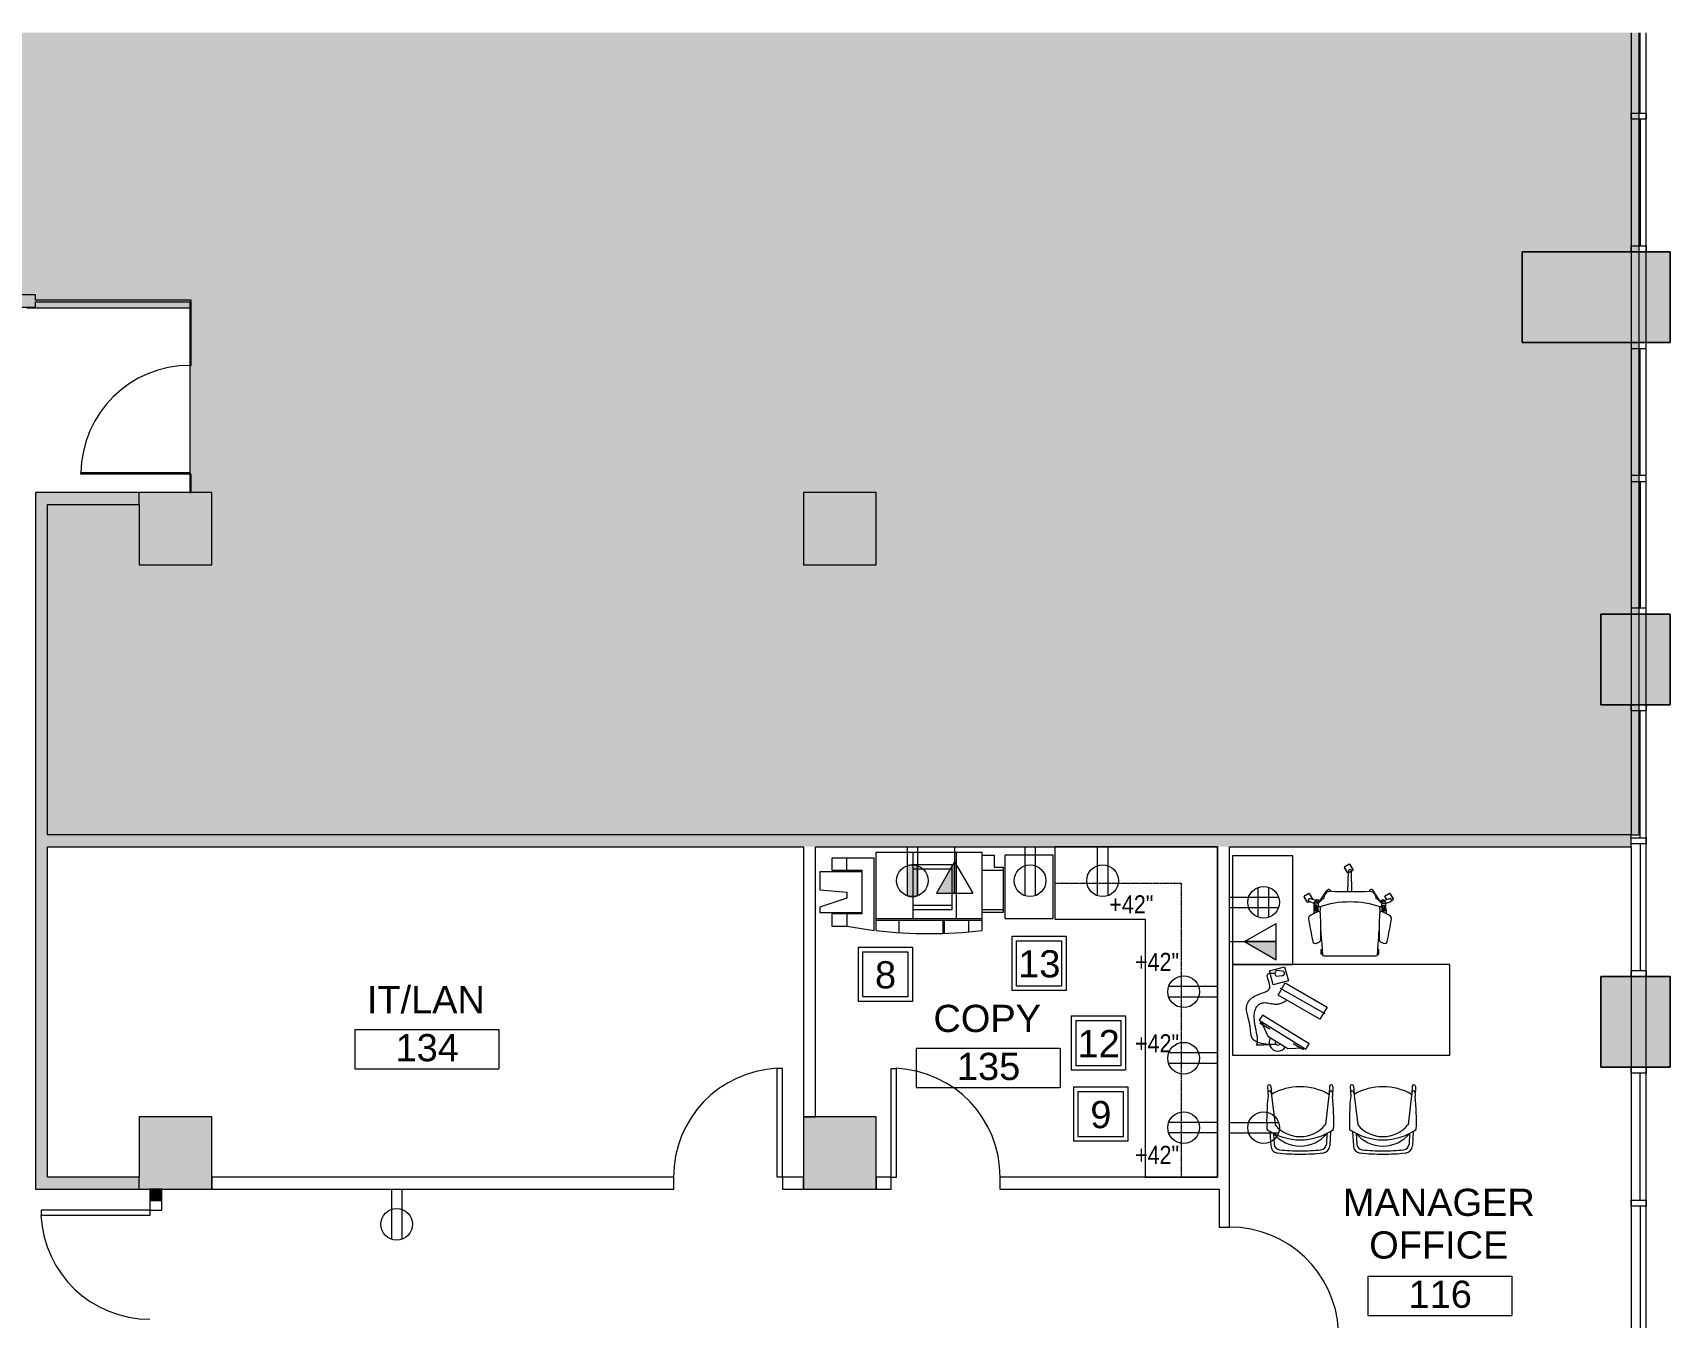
# Model space of a CAD drawing. Header units: inches. Extents: x 1 to 3682, y -575 to 495.
# Drawn here: x 2269 to 2811, y 70 to 495 of the extents above; entities that cross this region are included whole.
import ezdxf

# ---------------------------------------------------------------- set-up
doc = ezdxf.new("R2010")
doc.units = ezdxf.units.IN
doc.header["$MEASUREMENT"] = 0
doc.linetypes.add('Hidden 1_8_', pattern=[0.1875, 0.125, -0.0625])
doc.linetypes.add('Overhead', pattern=[0.15625, 0.09375, -0.0625])
for name, color, linetype, lineweight in [('1900 Gallows 2nd Floor_For Revit_dwg', 8, 'Continuous', 9), ('A-ANNO-NOTE', 131, 'Continuous', 20), ('A-AREA-IDEN', 2, 'Continuous', 20), ('A-Cols-Bldg', 7, 'Continuous', 9), ('A-DETL-GENF', 92, 'Continuous', 9), ('A-DETL-HDLN', 90, 'Hidden 1_8_', 9), ('A-DETL-MEDM', 33, 'Continuous', 9), ('A-DOOR', 31, 'Continuous', 13), ('A-Glaz-Exst', 7, 'Continuous', 9), ('A-WALL', 113, 'Continuous', 50), ('A-Wall-Exst', 7, 'Continuous', 9), ('A-WALL-PATT', 111, 'Continuous', 13), ('E-ELEC-FIXT-IDEN', 2, 'Continuous', 9), ('I-FURN', 30, 'Continuous', 9), ('I-WALL', 2, 'Continuous', 13), ('Q-CASE', 31, 'Continuous', 9)]:
    doc.layers.add(name, color=color, linetype=linetype, lineweight=lineweight)
doc.styles.add('Arial', font='arial.ttf', dxfattribs={"height": 9})
doc.styles.add('Arial_2', font='arial.ttf', dxfattribs={"width": 0.85, "height": 6})

# ---------------------------------------------------------------- blocks, each defined once
blk = doc.blocks.new('Single-Glass - No Frame - 36_ x 96_-1520974-New Construction - Tel_Data_Elec Plan')
at = {"layer": 'A-DOOR', "color": 250, "lineweight": 20}
for p, q in [((17.5, -0.25), (17.5, -36.31)), ((18, -0.25), (17.5, -0.25)), ((18, -0.25), (18, -36.31)), ((18, -36.31), (17.5, -36.31))]:
    blk.add_line(p, q, dxfattribs=at)
at = {"layer": 'A-DOOR', "lineweight": 9}
blk.add_arc((18, -0.25), 36.07, 180, 269.2057, dxfattribs=at)
blk = doc.blocks.new('Counter Top - L Shaped _No Backsplash_ - Standard Counter Top-1646210-New Construction - Tel_Data_Elec Plan')
at = {"layer": 'Q-CASE', "lineweight": 13}
for p, q in [((62.11, 0), (-47.26, 0)), ((62.11, -12), (62.11, 0)), ((62.11, -24), (62.11, -12)), ((-23.26, -53.88), (-23.26, -24)), ((-23.26, -24), (62.11, -24)), ((-47.26, -53.88), (-35.26, -53.88)), ((-35.26, -53.88), (-23.26, -53.88))]:
    blk.add_line(p, q, dxfattribs=at)
blk = doc.blocks.new('Upper Cabinet - L Shaped - Standard Upper Cabinet-1646174-New Construction - Tel_Data_Elec Plan')
at = {"layer": 'Q-CASE', "lineweight": 13}
for p, q in [((62.11, 0), (-47.26, 0)), ((-47.26, 0), (-47.26, -53.88))]:
    blk.add_line(p, q, dxfattribs=at)
at = {"layer": 'Q-CASE', "linetype": 'Overhead'}
for p, q in [((62.11, -12), (62.11, 0)), ((-35.26, -53.88), (-35.26, -12)), ((-35.26, -12), (62.11, -12)), ((-47.26, -53.88), (-35.26, -53.88))]:
    blk.add_line(p, q, dxfattribs=at)
blk = doc.blocks.new('Single-Flush - 36_ x 96_-1543301-New Construction - Tel_Data_Elec Plan')
at = {"layer": 'A-DOOR', "color": 250, "lineweight": 20}
for p, q in [((16.25, 2), (16.25, 38.02)), ((18, 38.02), (16.25, 38.02)), ((18, 2), (18, 38.02)), ((18, 2), (16.25, 2))]:
    blk.add_line(p, q, dxfattribs=at)
at = {"layer": 'A-DOOR', "lineweight": 9}
blk.add_arc((18, 2), 36.07, 92.7812, 180, dxfattribs=at)
blk = doc.blocks.new('Office Desk Groups - Office Desk 1-562618-New Construction - Tel_Data_Elec Plan')
at = {"layer": 'I-FURN'}
for p, q in [((-36, 36), (-36, 0)), ((-16, 36), (-36, 36)), ((-16, 0), (-16, 36)), ((1.23, 32.53), (2.52, 33.28)), ((2.79, 33.2), (3.85, 31.37)), ((2.84, 33.12), (2.87, 33.14)), ((2.87, 33.14), (3.84, 31.47)), ((2.22, 30.42), (1.16, 32.26)), ((1.17, 32.16), (1.2, 32.18)), ((2.13, 30.49), (1.17, 32.16)), ((2.17, 30.51), (2.13, 30.49)), ((2.28, 24.2), (2.42, 30.74)), ((3.45, 30.9), (2.49, 30.35)), ((3.78, 31.09), (3.45, 30.9)), ((3.6, 24.2), (3.46, 30.74)), ((3.84, 31.47), (3.8, 31.45)), ((-11.16, 20.71), (-12.22, 22.54)), ((-12.2, 22.44), (-12.17, 22.46)), ((-11.24, 20.77), (-12.2, 22.44)), ((-12.14, 22.82), (-10.85, 23.56)), ((-10.58, 23.49), (-9.52, 21.65)), ((-10.53, 23.41), (-10.5, 23.43)), ((-10.5, 23.43), (-9.53, 21.75)), ((-8.31, 21.25), (-9.97, 21.75)), ((-9.53, 21.75), (-9.57, 21.73)), ((-7.32, 20.61), (-4.77, 24.49)), ((-4.77, 24.49), (-4.26, 24.91)), ((10.65, 24.49), (10.13, 24.91)), ((13.2, 20.61), (10.65, 24.49)), ((14.19, 21.25), (15.84, 21.75)), ((15.11, 21.53), (14.53, 22.54)), ((14.54, 22.44), (14.58, 22.46)), ((15.08, 21.51), (14.54, 22.44)), ((14.6, 22.82), (15.89, 23.56)), ((16.16, 23.49), (17.22, 21.65)), ((16.21, 23.41), (16.25, 23.43)), ((16.25, 23.43), (17.21, 21.75)), ((17.21, 21.75), (17.18, 21.73)), ((-11.2, 20.79), (-11.24, 20.77)), ((-10.51, 20.85), (-10.88, 20.63)), ((-8.94, 20.28), (-10.29, 20.75)), ((-9.01, 18.07), (-8.99, 16.92)), ((-8.91, 18.55), (-8.94, 20.36)), ((-8.86, 20.33), (-8.87, 19.4)), ((-8.87, 19.4), (-8.53, 19.4)), ((-7.56, 20.33), (-8.86, 20.33)), ((-8.16, 21.4), (-8.77, 20.78)), ((-8.57, 18.91), (-8.56, 17.65)), ((-8.53, 19.67), (-8.53, 17.7)), ((-8.07, 19.67), (-8.53, 19.67)), ((-8.07, 17.73), (-8.07, 19.67)), ((-8.07, 19.39), (-7.53, 19.39)), ((-8.04, 18.93), (-8.06, 17.7)), ((-6.97, 21.15), (-7.88, 21.44)), ((-7.74, 18.63), (-7.75, 19.39)), ((-7.63, 18.4), (-7.61, 18.07)), ((-7.61, 18.07), (-7.62, 17.56)), ((-7.34, 20.57), (-7.32, 20.61)), ((-6.98, 18.3), (-6.99, 17.3)), ((12.84, 21.15), (13.75, 21.44)), ((12.86, 18.3), (12.87, 17.3)), ((13.22, 20.57), (13.2, 20.61)), ((13.95, 19.39), (13.41, 19.39)), ((13.44, 20.33), (14.73, 20.33)), ((13.5, 18.4), (13.49, 18.07)), ((13.49, 18.07), (13.5, 17.56)), ((13.61, 18.63), (13.62, 19.39)), ((13.91, 18.93), (13.93, 17.7)), ((13.95, 19.67), (14.4, 19.67)), ((13.95, 17.73), (13.95, 19.67)), ((14.03, 21.4), (14.64, 20.78)), ((14.4, 19.67), (14.4, 17.7)), ((14.74, 19.4), (14.4, 19.4)), ((14.44, 18.91), (14.44, 17.65)), ((14.73, 20.33), (14.74, 19.4)), ((14.78, 18.55), (14.81, 20.36)), ((14.81, 20.28), (16.17, 20.75)), ((14.88, 18.07), (14.87, 16.92)), ((17.15, 21.38), (16.69, 21.11)), ((-6.4, 6.79), (-6.13, 3)), ((12.01, 3), (12.28, 6.79)), ((-6.56, 5.03), (-6.41, 5.03)), ((-6.56, 3.46), (-6.56, 5.03)), ((-6.41, 3.46), (-6.56, 3.46)), ((-6.41, 5.03), (-6.41, 3.46)), ((-6.13, 3), (-5.67, 2.87)), ((-5.67, 2.87), (11.55, 2.87)), ((11.55, 2.87), (12.01, 3)), ((12.28, 5.03), (12.28, 3.46)), ((12.44, 5.03), (12.28, 5.03)), ((12.28, 3.46), (12.44, 3.46)), ((12.44, 3.46), (12.44, 5.03)), ((-36, 0), (-16, 0)), ((-36, 0), (-36, -30)), ((36, 0), (-36, 0)), ((-23.75, -2.08), (-18.72, -0.7)), ((-22.48, -6.72), (-23.75, -2.08)), ((-17.45, -5.34), (-22.48, -6.72)), ((-21.46, -3.8), (-19.5, -3.62)), ((-19.46, -2.22), (-21.4, -1.92)), ((-18.72, -0.7), (-17.45, -5.34)), ((36, -30), (36, 0)), ((-20.86, -10.1), (-18.53, -6.07)), ((-7, -18.11), (-20.86, -10.1)), ((-5.33, -16.35), (-20.07, -7.94)), ((-18.53, -6.07), (-4.67, -14.07)), ((-4.67, -14.07), (-7, -18.11)), ((-26.03, -16.73), (-27.08, -18.43)), ((-27.08, -18.43), (-11.65, -27.96)), ((-26.8, -19.46), (-26.42, -18.84)), ((-23.63, -21.42), (-26.8, -19.46)), ((-26.42, -18.84), (-24.3, -23.68)), ((-10.6, -26.26), (-26.03, -16.73)), ((-24.3, -23.68), (-17.59, -27.82)), ((-12.69, -28.17), (-15.87, -26.21)), ((-11.65, -27.96), (-10.6, -26.26)), ((-36, -30), (36, -30)), ((-17.59, -27.82), (-12.31, -27.55)), ((-12.31, -27.55), (-12.69, -28.17)), ((-24.36, -40.36), (-24.19, -43.67)), ((-23.24, -40.3), (-23.1, -43)), ((-23.13, -42.4), (-21.88, -53.04)), ((-3.95, -42.4), (-5.2, -53.04)), ((-3.84, -40.3), (-3.98, -43)), ((-2.72, -40.36), (-2.89, -43.67)), ((3.02, -40.36), (3.19, -43.67)), ((4.14, -40.3), (4.28, -43)), ((4.25, -42.4), (5.5, -53.04)), ((23.42, -42.4), (22.17, -53.04)), ((23.53, -40.3), (23.39, -43)), ((24.66, -40.36), (24.48, -43.67)), ((-23.56, -55.25), (-23.31, -60.03)), ((-22.4, -55.89), (-22.21, -59.45)), ((-4.68, -55.89), (-4.87, -59.45)), ((-3.52, -55.25), (-3.77, -60.03)), ((3.82, -55.25), (4.07, -60.03)), ((4.98, -55.89), (5.16, -59.45)), ((22.7, -55.89), (22.51, -59.45)), ((23.85, -55.25), (23.61, -60.03))]:
    blk.add_line(p, q, dxfattribs=at)
for centre, radius, start, end in [((2.62, 33.1), 0.2, 30, 120.1357), ((1.33, 32.36), 0.2, 120, 210), ((2.39, 30.52), 0.2, 209.8466, 275.235), ((2.39, 30.52), 0.2, 275.235, 299.8607), ((3.94, 30.71), 1.53, 164.4505, 178.7927), ((3.03, 30.97), 0.583, 134.254, 164.4505), ((2.94, 31.06), 0.445, 45.7229, 134.2771), ((2.84, 30.97), 0.583, 15.5495, 45.746), ((1.93, 30.71), 1.53, 1.2073, 15.5495), ((3.68, 31.27), 0.2, 299.8643, 30), ((-12.04, 22.64), 0.2, 119.832, 210), ((-10.43, 21.35), 0.445, 117.8208, 206.0638), ((-10.75, 23.39), 0.2, 30, 120), ((-10.37, 21.23), 0.583, 87.4248, 117.8208), ((-10.41, 20.28), 1.53, 73.2073, 87.502), ((-2.8, 17.21), 5.54, 121.0187, 133.18), ((-20.88, 22.9), 15.26, 356.4473, 358.5687), ((-3.38, 22.1), 2.29, 134.5977, 169.3918), ((-3.26, 21.43), 2.87, 95.705, 127.0086), ((-4.41, 23.8), 1.12, 25.6219, 82.0752), ((2.94, 269.32), 245.12, 268.4848, 271.5152), ((10.28, 23.8), 1.12, 97.9248, 154.3781), ((9.13, 21.43), 2.87, 52.9914, 84.295), ((9.26, 22.1), 2.29, 10.6082, 45.4023), ((26.76, 22.9), 15.26, 181.4313, 183.5527), ((8.67, 17.21), 5.54, 46.82, 58.9813), ((14.7, 22.64), 0.2, 119.8879, 210), ((16.29, 20.28), 1.53, 92.498, 106.7927), ((15.99, 23.39), 0.2, 30, 120), ((16.25, 21.23), 0.583, 62.1792, 92.5752), ((16.31, 21.35), 0.445, 333.9362, 62.1792), ((-10.98, 20.81), 0.2, 210, 299.888), ((-10.31, 21.41), 0.583, 206.0911, 236.3507), ((-9.79, 22.2), 1.53, 236.4124, 250.7927), ((4.23, -7.95), 28.17, 115.3981, 121.4567), ((-9.69, 21.55), 0.2, 15.1327, 29.8705), ((-8.12, 18.14), 0.887, 120.1857, 184.8367), ((-8.34, 20.37), 0.593, 84.0219, 180.9117), ((-8.27, 17.21), 0.533, 66.9672, 123.7509), ((-8.27, 17.27), 0.5, 67.0573, 121.4674), ((-8.42, 20.31), 0.657, 1.3207, 77.9642), ((-7.98, 21.13), 0.323, 29.6621, 124.4716), ((-8.55, 18.11), 0.971, 17.6225, 57.9495), ((-7.54, 16.85), 0.711, 2.0473, 115.4842), ((-8.44, 20.75), 0.922, 9.6607, 36.4682), ((-6.62, 19.89), 1.04, 148.1398, 233.8639), ((-8.76, 20.66), 1.25, 346.3769, 10.9189), ((-10.83, 25.13), 5.75, 305.3709, 317.4948), ((2.94, -10.67), 31.42, 71.1164, 108.8836), ((-5.15, 18.21), 1.84, 146.599, 177.2887), ((-162.31, 11.32), 155.58, 358.8191, 2.0473), ((16.71, 25.13), 5.75, 222.5052, 234.6291), ((11.03, 18.21), 1.84, 2.7113, 33.401), ((168.19, 11.32), 155.58, 177.9527, 181.1809), ((13.42, 16.85), 0.711, 64.5158, 177.9527), ((12.49, 19.89), 1.04, 306.1361, 31.8602), ((14.63, 20.66), 1.25, 169.0811, 193.6231), ((14.31, 20.75), 0.922, 143.5318, 170.3393), ((14.43, 18.11), 0.971, 122.0505, 162.3775), ((13.85, 21.13), 0.323, 55.5284, 150.3379), ((14.29, 20.31), 0.657, 102.0358, 178.6793), ((1.64, -7.95), 28.17, 58.5497, 64.6019), ((14.14, 17.21), 0.533, 56.2491, 113.0328), ((14.14, 17.27), 0.5, 58.5326, 112.9427), ((14.22, 20.37), 0.593, 359.0883, 95.9781), ((14, 18.14), 0.887, 355.1633, 59.8143), ((15.66, 22.2), 1.53, 289.2073, 303.5114), ((16.19, 21.41), 0.583, 303.4497, 333.9089), ((17.05, 21.55), 0.2, 300, 30.2094), ((-10.08, 15.44), 0.749, 121.5732, 189.0231), ((163.02, 43.86), 176.17, 189.3216, 191.8621), ((258.68, 28.75), 265.99, 183.7702, 184.7367), ((-252.8, 28.75), 265.99, 355.2633, 356.2298), ((-157.15, 43.86), 176.17, 348.1407, 350.6784), ((15.95, 15.44), 0.749, 350.9769, 58.6662), ((-8.54, 7.83), 0.859, 192.1424, 292.8427), ((-12.14, 16.39), 10.15, 292.7913, 299.9233), ((-7.38, 8.13), 0.615, 299.9233, 358.8191), ((13.26, 8.13), 0.615, 181.1809, 240.0767), ((18.01, 16.39), 10.15, 240.0767, 247.2087), ((14.42, 7.83), 0.859, 247.1573, 348.4211), ((-5.85, 5.21), 0.589, 197.5488, 225.5119), ((-5.85, 3.28), 0.589, 125.1062, 162.4512), ((11.72, 3.28), 0.589, 17.5488, 54.8938), ((11.72, 5.21), 0.589, 314.4881, 342.4512), ((-20.73, -2.88), 1.17, 124.8247, 231.514), ((-19.4, -2.93), 0.703, 261.9725, 94.3662), ((-20.94, -25.75), 2.88, 148.3037, 328.3037), ((-20.94, -25.75), 0.885, 148.3037, 328.3037), ((-23.8, -40.33), 0.562, 2.9778, 182.9778), ((-23.69, -42.45), 0.572, 355.8841, 161.2764), ((-13.54, -59.54), 19.11, 60.1223, 119.8777), ((-3.39, -42.44), 0.567, 14.9433, 184.8841), ((-3.28, -40.33), 0.562, 357.0222, 177.0222), ((3.58, -40.33), 0.562, 2.9778, 182.9778), ((3.68, -42.45), 0.572, 355.8841, 161.2764), ((13.84, -59.54), 19.11, 60.1223, 119.8777), ((23.98, -42.44), 0.567, 14.9433, 184.8841), ((24.09, -40.33), 0.563, 357.0222, 177.0222), ((47.43, -51.82), 72.08, 173.5103, 182.1673), ((-74.51, -51.82), 72.08, 357.8327, 6.4897), ((74.81, -51.82), 72.08, 173.5103, 182.1673), ((-47.14, -51.82), 72.08, 357.8327, 6.4897), ((-21.75, -53.03), 0.125, 186.4009, 220.1387), ((-13.53, -46.09), 10.88, 220.1387, 269.938), ((-13.55, -46.09), 10.88, 270.062, 319.8613), ((-5.33, -53.03), 0.125, 319.8613, 353.5991), ((5.62, -53.03), 0.125, 186.4009, 220.1387), ((13.85, -46.09), 10.88, 220.1387, 269.938), ((13.82, -46.09), 10.88, 270.062, 319.8613), ((22.05, -53.03), 0.125, 319.8613, 353.5991), ((-24.47, -54.52), 0.125, 190.6864, 235.967), ((-13.34, -38.03), 20.02, 235.967, 269.4206), ((-13.4, -48.43), 11.69, 219.6744, 269.3381), ((-20.22, -59.35), 2, 182.9778, 264.2191), ((-13.74, -38.03), 20.02, 270.5794, 304.033), ((-13.67, -48.43), 11.69, 270.6619, 320.3256), ((-6.86, -59.35), 2, 275.7809, 357.0222), ((-2.6, -54.52), 0.125, 304.033, 349.3136), ((2.9, -54.52), 0.125, 190.6864, 235.967), ((14.04, -38.03), 20.02, 235.967, 269.4206), ((13.97, -48.43), 11.69, 219.6744, 269.3381), ((7.16, -59.35), 2, 182.9778, 264.2191), ((13.63, -38.03), 20.02, 270.5794, 304.033), ((13.7, -48.43), 11.69, 270.6619, 320.3256), ((20.51, -59.35), 2, 275.7809, 357.0222), ((24.77, -54.52), 0.125, 304.033, 349.3136), ((-20.81, -59.91), 2.5, 182.9778, 264.2145), ((-13.44, 12.82), 75.59, 264.2145, 269.9285), ((-13.44, 7.53), 69.22, 264.2191, 269.9219), ((-13.63, 7.53), 69.22, 270.0781, 275.7809), ((-13.63, 12.82), 75.59, 270.0715, 275.7855), ((-6.27, -59.91), 2.5, 275.7855, 357.0222), ((6.56, -59.91), 2.5, 182.9778, 264.2145), ((13.93, 12.82), 75.59, 264.2145, 269.9285), ((13.93, 7.53), 69.22, 264.2191, 269.9219), ((13.74, 7.53), 69.22, 270.0781, 275.7809), ((13.74, 12.82), 75.59, 270.0715, 275.7855), ((21.11, -59.91), 2.5, 275.7855, 357.0222)]:
    blk.add_arc(centre, radius, start, end, dxfattribs=at)
for points, knots in [([(-21.43, -26.49), (-30.11, -26.7), (-29.36, -19.53), (-32.64, -14.29), (-28.66, -9.55), (-21.77, -8.98), (-25.67, -2.68), (-23.02, -2.75), (-21.9, -2.85)], [0, 0, 0, 0, 4.203758, 11.310205, 15.301003, 21.109862, 25.639067, 29.008441, 29.008441, 29.008441, 29.008441]), ([(-21.43, -26.49), (-21.7, -26.49), (-22.24, -26.5), (-23.05, -26.52), (-23.85, -26.55), (-24.52, -26.57), (-25.06, -26.6), (-25.47, -26.62), (-25.87, -26.65), (-26.2, -26.67), (-26.47, -26.68), (-26.67, -26.7), (-26.88, -26.71), (-27.08, -26.73), (-27.25, -26.74), (-27.38, -26.74), (-27.48, -26.74), (-27.58, -26.74), (-27.67, -26.74), (-27.74, -26.74), (-27.79, -26.74), (-27.83, -26.73), (-27.86, -26.71), (-27.87, -26.7), (-27.89, -26.69), (-27.91, -26.66), (-27.92, -26.63), (-27.93, -26.61), (-27.93, -26.6), (-27.93, -26.57), (-27.92, -26.54), (-27.91, -26.5), (-27.88, -26.44), (-27.86, -26.37), (-27.83, -26.29), (-27.8, -26.21), (-27.77, -26.13), (-27.75, -26.05), (-27.72, -25.97), (-27.7, -25.86), (-27.66, -25.66), (-27.63, -25.38), (-27.63, -25.03), (-27.65, -24.69), (-27.68, -24.35), (-27.74, -23.9), (-27.84, -23.33), (-27.96, -22.66), (-28.09, -21.99), (-28.23, -21.28), (-28.38, -20.54), (-28.52, -19.76), (-28.64, -18.98), (-28.73, -18.19), (-28.78, -17.4), (-28.75, -16.34), (-28.56, -15.26), (-28.12, -14.24), (-27.6, -13.53), (-27.02, -13.07), (-26.5, -12.81), (-25.94, -12.64), (-25.21, -12.58), (-24.04, -12.7), (-22.99, -12.95), (-22, -13.09), (-21.48, -13.12), (-21.07, -13.1), (-20.66, -13.04), (-20.16, -12.92), (-19.58, -12.7), (-18.84, -12.33), (-18.31, -12.01), (-17.96, -11.78)], [0, 0, 0, 0, 0.067284, 0.134569, 0.201853, 0.269138, 0.30278, 0.336422, 0.370065, 0.403707, 0.420528, 0.437349, 0.45417, 0.470991, 0.487812, 0.496223, 0.504633, 0.513044, 0.521455, 0.52566, 0.529865, 0.53407, 0.536173, 0.537224, 0.538276, 0.541842, 0.545408, 0.546299, 0.547191, 0.548974, 0.55254, 0.556106, 0.559673, 0.566805, 0.573937, 0.581069, 0.588202, 0.595334, 0.602466, 0.609598, 0.623863, 0.652392, 0.680921, 0.70945, 0.737979, 0.766508, 0.823567, 0.880625, 0.937683, 0.994741, 1.060748, 1.126755, 1.192761, 1.258768, 1.324774, 1.390781, 1.522794, 1.595685, 1.668576, 1.741467, 1.777913, 1.814358, 1.887249, 1.96014, 2.105922, 2.157559, 2.209196, 2.235015, 2.260833, 2.312471, 2.364108, 2.415745, 2.519019, 2.519019, 2.519019, 2.519019])]:
    blk.add_open_spline(points, degree=3, knots=knots, dxfattribs=at)
blk = doc.blocks.new('Single-Flush - 36_ x 96_-1542429-New Construction - Tel_Data_Elec Plan')
at = {"layer": 'A-DOOR', "color": 250, "lineweight": 20}
for p, q in [((16.25, -2), (16.25, -38.02)), ((18, -2), (16.25, -2)), ((18, -2), (18, -38.02)), ((18, -38.02), (16.25, -38.02))]:
    blk.add_line(p, q, dxfattribs=at)
at = {"layer": 'A-DOOR', "lineweight": 9}
blk.add_arc((18, -2), 36.07, 180, 267.2188, dxfattribs=at)
blk = doc.blocks.new('Single-Flush - 36_ x 96_-1631295-New Construction - Tel_Data_Elec Plan')
at = {"layer": 'A-DOOR', "color": 250, "lineweight": 20}
for p, q in [((16.25, 1.75), (16.25, 37.77)), ((18, 37.77), (16.25, 37.77)), ((18, 1.75), (18, 37.77)), ((18, 1.75), (16.25, 1.75))]:
    blk.add_line(p, q, dxfattribs=at)
at = {"layer": 'A-DOOR', "lineweight": 9}
blk.add_arc((18, 1.75), 36.07, 92.7812, 180, dxfattribs=at)
blk = doc.blocks.new('Copiers _ Printers - Copier - 60x27-1646392-New Construction - Tel_Data_Elec Plan')
at = {"layer": 'I-FURN'}
for p, q in [((-12.14, 11), (22.86, 11)), ((-12.14, -15), (-12.14, 11)), ((0, 11), (0, -11)), ((14.36, 11), (14.36, -11)), ((22.86, 11), (22.86, -15)), ((-26.89, 9), (-26.89, 5)), ((-21.89, 9), (-26.89, 9)), ((-21.89, 5), (-21.89, 9)), ((-12.89, 9), (-21.89, 9)), ((-12.89, -15), (-12.89, 9)), ((0, 6.83), (12.87, 6.83)), ((12.87, 6.83), (12.87, 5.33)), ((22.86, 10), (26.86, 10)), ((26.86, 10), (26.86, 6)), ((26.86, 6), (29.86, 6)), ((29.86, 6), (29.86, -9)), ((-30.89, 4.5), (-30.89, -1.5)), ((-16.89, 4.5), (-30.89, 4.5)), ((-26.89, 5), (-21.89, 5)), ((-21.89, 5), (-16.89, 5)), ((-16.89, 5), (-16.89, -9.5)), ((12.87, 5.33), (0, 5.33)), ((12.87, 5.33), (12.87, -6.59)), ((22.86, 5), (29.86, 5)), ((-30.89, -1.5), (-21.91, -2.29)), ((-21.91, -4.29), (-30.89, -7.23)), ((-21.91, -2.29), (-21.91, -4.29)), ((-30.89, -7.23), (-30.89, -9)), ((-30.89, -9), (-16.89, -9)), ((-26.89, -9.5), (-26.89, -13.5)), ((-21.89, -9.5), (-26.89, -9.5)), ((-21.89, -9.5), (-21.89, -13.5)), ((-16.89, -9.5), (-21.89, -9.5)), ((0, -6.59), (12.87, -6.59)), ((12.87, -8.09), (0, -8.09)), ((12.87, -6.59), (12.87, -8.09)), ((22.86, -8), (29.86, -8)), ((29.86, -9), (22.86, -9)), ((-26.89, -13.5), (-21.89, -13.5)), ((-21.89, -13.5), (-12.89, -15)), ((-12.14, -11), (22.86, -11)), ((-12.14, -11.5), (22.86, -11.5)), ((-4.64, -11.5), (-4.64, -15.67)), ((9.86, -11.5), (9.86, -15.92)), ((10.36, -11.5), (10.36, -15.92)), ((18.36, -11.5), (18.36, -15.45))]:
    blk.add_line(p, q, dxfattribs=at)
blk.add_arc((5.36, 137.63), 153.63, 263.459, 276.541, dxfattribs=at)
blk = doc.blocks.new('1900 Gallows 2nd Floor_For Revit_dwg-1510351-New Construction - Tel_Data_Elec Plan')
at = {"layer": 'A-Cols-Bldg'}
for p, q in [((2216.76, 1619.06), (2200, 1619.06)), ((2200, 1412.31), (2200, 1392.31)), ((2420, 1412.31), (2420, 1392.31)), ((2200, 1388.31), (2203.5, 1388.31)), ((2207.5, 1388.31), (2224, 1388.31)), ((2420, 1388.31), (2444, 1388.31))]:
    blk.add_line(p, q, dxfattribs=at)
at = {"layer": 'A-Cols-Bldg', "flags": 128}
for points in [[(2200, 1615.06), (2200, 1595.06), (2224, 1595.06), (2224, 1619.06), (2217.26, 1619.06)], [(2224, 1392.31), (2224, 1412.31), (2200, 1412.31)], [(2444, 1392.31), (2444, 1412.31), (2424, 1412.31)]]:
    blk.add_lwpolyline(points, dxfattribs=at)
blk.add_lwpolyline([(2420, 1619.06), (2420, 1595.06), (2444, 1595.06), (2444, 1619.06)], close=True, dxfattribs=at)
at = {"layer": 'A-Glaz-Exst'}
for p, q in [((2697, 1744.69), (2697, 1771.28)), ((2697, 1742.69), (2697, 1700.69)), ((2697, 1624.69), (2697, 1666.69)), ((2697, 1622.69), (2697, 1580.69)), ((2697, 1504.69), (2697, 1546.69)), ((2697, 1502.69), (2697, 1460.69)), ((2697, 1384.69), (2697, 1426.69)), ((2697, 1382.69), (2697, 1340.69))]:
    blk.add_line(p, q, dxfattribs=at)
at = {"layer": 'A-Glaz-Exst', "flags": 128}
for points in [[(2694, 1742.69), (2694, 1744.69), (2699, 1744.69), (2699, 1742.69)], [(2694, 1698.69), (2694, 1700.69), (2699, 1700.69), (2699, 1698.69)], [(2694, 1668.69), (2694, 1666.69), (2699, 1666.69), (2699, 1668.69)], [(2694, 1624.69), (2694, 1622.69), (2699, 1622.69), (2699, 1624.69)], [(2694, 1580.69), (2694, 1578.69), (2699, 1578.69), (2699, 1580.69)], [(2694, 1546.69), (2694, 1548.69), (2699, 1548.69), (2699, 1546.69)], [(2694, 1458.69), (2694, 1460.69), (2699, 1460.69), (2699, 1458.69)], [(2694, 1426.69), (2694, 1428.69), (2699, 1428.69), (2699, 1426.69)], [(2694, 1382.69), (2694, 1384.69), (2699, 1384.69), (2699, 1382.69)]]:
    blk.add_lwpolyline(points, close=True, dxfattribs=at)
blk.add_lwpolyline([(2694, 1504.69), (2699, 1504.69), (2699, 1502.69), (2694, 1502.69)], dxfattribs=at)
at = {"layer": 'A-Wall-Exst'}
blk.add_line((2694, 1771.28), (2694, 1505.69), dxfattribs=at)
at = {"layer": 'A-Wall-Exst', "flags": 128}
blk.add_lwpolyline([(2694, 1501.69), (2694, 858.69), (2699, 858.69), (2699, 1771.28)], dxfattribs=at)
for points in [[(2658, 1668.69), (2658, 1698.69), (2707, 1698.69), (2707, 1668.69)], [(2684, 1548.69), (2684, 1578.69), (2707, 1578.69), (2707, 1548.69)], [(2684, 1428.69), (2684, 1458.69), (2707, 1458.69), (2707, 1428.69)]]:
    blk.add_lwpolyline(points, close=True, dxfattribs=at)
blk = doc.blocks.new('FORM Room Tag - Name _ Number-61107-New Construction - Tel_Data_Elec Plan')
at = {"layer": 'A-AREA-IDEN'}
for p, q in [((-0.2444, -0.0231), (-0.2444, -0.1589)), ((-0.2444, -0.0231), (0.2515, -0.0231)), ((0.2515, -0.0231), (0.2515, -0.1589)), ((-0.2444, -0.1589), (0.2515, -0.1589))]:
    blk.add_line(p, q, dxfattribs=at)
blk = doc.blocks.new('FORM Equipment_Fixture Tag - Square-214315-New Construction - Tel_Data_Elec Plan')
at = {"layer": 'A-ANNO-NOTE'}
for p, q in [((-0.09375, 0.09375), (0.09375, 0.09375)), ((-0.09375, 0.09375), (0.09375, 0.09375)), ((-0.09375, 0.09375), (0.09375, 0.09375)), ((-0.09375, 0.09375), (-0.09375, -0.09375)), ((-0.078125, 0.078125), (-0.078125, -0.078125)), ((-0.078125, 0.078125), (0.078125, 0.078125)), ((0.078125, 0.078125), (0.078125, -0.078125)), ((0.09375, 0.09375), (0.09375, -0.09375)), ((0.09375, -0.09375), (-0.09375, -0.09375)), ((0.078125, -0.078125), (-0.078125, -0.078125))]:
    blk.add_line(p, q, dxfattribs=at)

msp = doc.modelspace()

# ---------------------------------------------------------------- hatches: boundary and pattern name
at = {"layer": 'A-ANNO-NOTE', "lineweight": 9}
for points in [[(2558.01, 219.26), (2560.81, 219.45), (2559.52, 219.56)], [(2558.01, 219.26), (2559.52, 219.56), (2558.81, 219.48)], [(2558.47, 209.22), (2560.81, 219.45), (2558.01, 219.26)], [(2558.47, 209.22), (2558.01, 219.26), (2558.24, 209.29)], [(2558.24, 209.29), (2558.01, 219.26), (2558.01, 209.36)], [(2558.47, 209.22), (2561.04, 209.22), (2560.81, 219.45)], [(2560.81, 219.45), (2560.35, 219.53), (2559.52, 219.56)], [(2561.04, 209.22), (2561.39, 219.3), (2560.81, 219.45)], [(2561.04, 209.22), (2561.5, 219.26), (2561.39, 219.3)], [(2561.04, 209.22), (2561.27, 209.29), (2561.5, 219.26)], [(2561.27, 209.29), (2561.5, 209.36), (2561.5, 219.26)], [(2567.76, 210.18), (2573.76, 210.18), (2573.75, 220.63)], [(2560.35, 209.1), (2561.04, 209.22), (2558.47, 209.22)], [(2559.16, 209.1), (2560.35, 209.1), (2558.47, 209.22)], [(2559.76, 209.06), (2560.35, 209.1), (2559.16, 209.1)], [(2680.23, 188.18), (2680.23, 194.18), (2669.77, 194.18)]]:
    msp.add_hatch(color=256, dxfattribs=at).paths.add_polyline_path(points, flags=0)
at = {"layer": 'A-DETL-GENF'}
h = msp.add_hatch(color=9, dxfattribs=at)
h.paths.add_polyline_path([(935.98, -435.19), (980.76, -435.19), (980.76, -417.44), (988.51, -417.44), (988.51, -87.44), (980.76, -87.44), (980.76, -57.44), (1010.76, -57.44), (1010.76, -65.94), (1100.51, -65.94), (1100.51, 48.56), (1060.01, 48.56), (1060.01, 46.81), (935.98, 46.81), (935.98, -417.44)], flags=0)
h.paths.add_polyline_path([(1101.01, -65.94), (1102.51, -65.94), (1102.51, 50.81), (1060.01, 50.81), (1060.01, 49.06), (1101.01, 49.06), (1101.01, -53.88)], flags=0)
h.paths.add_polyline_path([(2800.51, 229.56), (2800.51, 272.56), (2787.76, 272.56), (2787.76, 302.56), (2800.51, 302.56), (2800.51, 392.56), (2761.76, 392.56), (2761.76, 422.56), (2800.51, 422.56), (2800.51, 495.15), (1464.76, 495.15), (1464.76, 408.31), (2269.38, 408.31), (2269.38, 406.56), (2321.01, 406.56), (2321.01, 384.93), (2320.51, 384.93), (2320.51, 348.93), (2321.01, 348.93), (2321.01, 342.93), (2327.76, 342.93), (2327.76, 318.93), (2303.76, 318.93), (2303.76, 338.93), (2273.38, 338.93), (2273.38, 229.56), (2797.76, 229.56)], flags=0)
h.paths.add_polyline_path([(2547.76, 318.93), (2523.76, 318.93), (2523.76, 342.93), (2547.76, 342.93), (2547.76, 321.44)], flags=0)
h.paths.add_polyline_path([(2119.88, 404.06), (2320.51, 404.06), (2320.51, 406.06), (2269.38, 406.06), (2269.38, 404.31), (1460.76, 404.31), (1460.76, 438.06), (1460.51, 438.06), (1460.51, 404.06), (2114.88, 404.06)], flags=0)
h.paths.add_polyline_path([(935.98, 408.31), (1126.76, 408.31), (1126.76, 495.15), (935.98, 495.15), (935.98, 423.93)], flags=0)
h.paths.add_polyline_path([(1164.26, 438.31), (1172.76, 438.31), (1172.76, 438.56), (1460.76, 438.56), (1460.76, 495.15), (1130.76, 495.15), (1130.76, 438.56), (1136.76, 438.56), (1136.76, 438.31)], flags=0)
h = msp.add_hatch(color=55, dxfattribs=at)
h.paths.add_polyline_path([(1490.76, -567.44), (1490.76, -537.44), (1460.76, -537.44), (1460.76, -567.44), (1482.26, -567.44)], flags=0)
h.paths.add_polyline_path([(1370.76, -567.44), (1370.76, -537.44), (1340.76, -537.44), (1340.76, -567.44)], flags=0)
h.paths.add_polyline_path([(980.76, -567.44), (1010.76, -567.44), (1010.76, -537.44), (980.76, -537.44)], flags=0)
h.paths.add_polyline_path([(1100.76, -567.44), (1130.76, -567.44), (1130.76, -537.44), (1100.76, -537.44), (1100.76, -554.75)], flags=0)
h.paths.add_polyline_path([(1370.76, -447.44), (1370.76, -417.44), (1340.76, -417.44), (1340.76, -447.44)], flags=0)
h.paths.add_polyline_path([(2570.76, -447.44), (2570.76, -398.44), (2540.76, -398.44), (2540.76, -447.44)], flags=0)
h.paths.add_polyline_path([(1002.26, -447.44), (1010.76, -447.44), (1010.76, -417.44), (980.76, -417.44), (980.76, -447.44), (995.76, -447.44)], flags=0)
h.paths.add_polyline_path([(1130.76, -447.44), (1130.76, -417.44), (1100.76, -417.44), (1100.76, -447.44)], flags=0)
h.paths.add_polyline_path([(2450.76, -447.44), (2450.76, -424.44), (2420.76, -424.44), (2420.76, -447.44), (2424.76, -447.44)], flags=0)
h.paths.add_polyline_path([(2690.76, -447.44), (2690.76, -424.44), (2660.76, -424.44), (2660.76, -447.44), (2664.76, -447.44)], flags=0)
h.paths.add_polyline_path([(2810.76, -447.44), (2810.76, -417.44), (2780.76, -417.44), (2780.76, -447.44)], flags=0)
h.paths.add_polyline_path([(1730.76, -447.44), (1730.76, -424.44), (1700.76, -424.44), (1700.76, -447.44), (1704.76, -447.44)], flags=0)
h.paths.add_polyline_path([(1850.76, -447.44), (1850.76, -398.44), (1820.76, -398.44), (1820.76, -447.44)], flags=0)
h.paths.add_polyline_path([(1944.76, -447.44), (1970.76, -447.44), (1970.76, -424.44), (1940.76, -424.44), (1940.76, -447.44)], flags=0)
h.paths.add_polyline_path([(2090.76, -447.44), (2090.76, -398.44), (2060.76, -398.44), (2060.76, -447.44)], flags=0)
h.paths.add_polyline_path([(2210.76, -447.44), (2210.76, -424.44), (2180.76, -424.44), (2180.76, -447.44), (2184.76, -447.44)], flags=0)
h.paths.add_polyline_path([(2330.76, -447.44), (2330.76, -398.44), (2300.76, -398.44), (2300.76, -447.44)], flags=0)
h.paths.add_polyline_path([(1460.76, -447.44), (1490.76, -447.44), (1490.76, -417.44), (1460.76, -417.44)], flags=0)
h.paths.add_polyline_path([(1610.76, -447.44), (1610.76, -398.44), (1580.76, -398.44), (1580.76, -447.44)], flags=0)
h.paths.add_polyline_path([(2787.76, -327.44), (2810.76, -327.44), (2810.76, -297.44), (2787.76, -297.44)], flags=0)
h.paths.add_polyline_path([(1369.26, -207.44), (1370.76, -207.44), (1370.76, -177.44), (1340.76, -177.44), (1340.76, -207.44), (1366.26, -207.44)], flags=0)
h.paths.add_polyline_path([(2787.85, -207.44), (2810.76, -207.44), (2810.76, -177.44), (2761.76, -177.44), (2761.76, -207.44)], flags=0)
h.paths.add_polyline_path([(1130.76, -207.44), (1130.76, -177.44), (1100.76, -177.44), (1100.76, -207.44)], flags=0)
h.paths.add_polyline_path([(2544.76, -185.44), (2547.76, -185.44), (2547.76, -155.82), (2519.76, -155.82), (2519.76, -185.44), (2540.76, -185.44)], flags=0)
h.paths.add_polyline_path([(2300.76, -184.44), (2341.76, -184.44), (2341.76, -160.44), (2299.76, -160.44), (2299.76, -184.44)], flags=0)
h.paths.add_polyline_path([(2059.76, -184.44), (2087.76, -184.44), (2087.76, -160.44), (2059.76, -160.44), (2059.76, -180.69)], flags=0)
h.paths.add_polyline_path([(1824.76, -184.44), (1847.76, -184.44), (1847.76, -160.44), (1820.26, -160.44), (1820.26, -184.44), (1824.26, -184.44)], flags=0)
h.paths.add_polyline_path([(1604.51, -184.44), (1607.76, -184.44), (1607.76, -158.19), (1580.26, -158.19), (1580.26, -184.44)], flags=0)
h.paths.add_polyline_path([(1490.76, -87.44), (1490.76, -57.44), (1460.76, -57.44), (1460.76, -87.44), (1482.26, -87.44)], flags=0)
h.paths.add_polyline_path([(989.26, -87.44), (1010.76, -87.44), (1010.76, -57.44), (980.76, -57.44), (980.76, -87.44), (988.51, -87.44)], flags=0)
h.paths.add_polyline_path([(2810.76, -87.44), (2810.76, -57.44), (2787.76, -57.44), (2787.76, -87.44), (2787.85, -87.44)], flags=0)
h.paths.add_polyline_path([(2761.76, 32.56), (2810.76, 32.56), (2810.76, 62.56), (2761.76, 62.56)], flags=0)
h.paths.add_polyline_path([(2307.26, 112.18), (2327.76, 112.18), (2327.76, 136.18), (2303.76, 136.18), (2303.76, 112.18)], flags=0)
h.paths.add_polyline_path([(2547.76, 112.18), (2547.76, 136.18), (2523.76, 136.18), (2523.76, 112.18)], flags=0)
h.paths.add_polyline_path([(2810.76, 152.56), (2810.76, 182.56), (2787.76, 182.56), (2787.76, 152.56)], flags=0)
h.paths.add_polyline_path([(2787.76, 272.56), (2810.76, 272.56), (2810.76, 302.56), (2787.76, 302.56)], flags=0)
h.paths.add_polyline_path([(2547.76, 318.93), (2547.76, 342.93), (2523.76, 342.93), (2523.76, 318.93), (2527.76, 318.93)], flags=0)
h.paths.add_polyline_path([(2321.01, 318.93), (2327.76, 318.93), (2327.76, 342.93), (2303.76, 342.93), (2303.76, 318.93), (2320.51, 318.93)], flags=0)
h.paths.add_polyline_path([(2800.51, 392.56), (2810.76, 392.56), (2810.76, 422.56), (2761.76, 422.56), (2761.76, 392.56), (2797.76, 392.56)], flags=0)
at = {"layer": 'A-WALL-PATT'}
for points in [[(1659.77, 404.31), (2269.38, 404.31), (2269.38, 408.31), (1464.76, 408.31), (1464.76, 404.31)], [(2320.51, 406.06), (2321.01, 406.06), (2321.01, 406.56), (2269.38, 406.56), (2269.38, 406.06)], [(2269.38, 112.18), (2273.38, 112.18), (2273.38, 342.93), (2269.38, 342.93), (2269.38, 115.81)], [(2303.76, 338.93), (2303.76, 342.93), (2273.38, 342.93), (2273.38, 338.93), (2277.38, 338.93)], [(2648.85, 225.56), (2797.76, 225.56), (2797.76, 229.56), (2273.38, 229.56), (2273.38, 225.56), (2636.85, 225.56)], [(2273.38, 112.18), (2303.76, 112.18), (2303.76, 116.18), (2273.38, 116.18), (2273.38, 115.81)], [(2307.26, 108.18), (2311.26, 108.18), (2311.26, 112.18), (2307.26, 112.18), (2307.26, 109.23)]]:
    msp.add_hatch(color=8, dxfattribs=at).paths.add_polyline_path(points, flags=0)
h = msp.add_hatch(color=8, dxfattribs=at)
h.paths.add_polyline_path([(2320.51, 342.93), (2321.01, 342.93), (2321.01, 348.93), (2320.51, 348.93)], flags=0)
h.paths.add_polyline_path([(2321.01, 384.93), (2321.01, 406.06), (2320.51, 406.06), (2320.51, 384.93)], flags=0)

# ---------------------------------------------------------------- linework, layer by layer
at = {"layer": 'A-ANNO-NOTE'}
for p, q in [((2558.01, 225.56), (2558.01, 209.36)), ((2561.5, 225.56), (2561.5, 209.36)), ((2573.76, 225.56), (2573.76, 210.18)), ((2597.01, 225.56), (2597.01, 209.36)), ((2600.5, 225.56), (2600.5, 209.36)), ((2621.01, 225.56), (2621.01, 209.36)), ((2624.5, 225.56), (2624.5, 209.36)), ((2558.01, 219.26), (2558.01, 209.36)), ((2561.5, 209.36), (2561.5, 219.26)), ((2573.76, 220.64), (2567.76, 210.18)), ((2573.76, 220.64), (2567.76, 210.18)), ((2573.76, 210.18), (2573.76, 220.64)), ((2573.76, 220.64), (2579.76, 210.18)), ((2674.35, 202.23), (2674.35, 212.14)), ((2677.84, 202.23), (2677.84, 212.14)), ((2567.76, 210.18), (2573.76, 210.18)), ((2567.76, 210.18), (2579.76, 210.18)), ((2664.85, 208.92), (2681.05, 208.92)), ((2664.85, 205.44), (2681.05, 205.44)), ((2669.77, 194.18), (2680.23, 200.18)), ((2680.23, 188.18), (2680.23, 200.18)), ((2664.85, 194.18), (2680.23, 194.18)), ((2680.23, 194.18), (2669.77, 194.18)), ((2669.77, 194.18), (2680.23, 188.18)), ((2669.77, 194.18), (2680.23, 188.18)), ((2680.23, 188.18), (2680.23, 194.18)), ((2660.85, 179.3), (2644.65, 179.3)), ((2660.85, 175.82), (2644.65, 175.82)), ((2660.85, 157.3), (2644.65, 157.3)), ((2660.85, 153.82), (2644.65, 153.82)), ((2660.85, 134.3), (2644.65, 134.3)), ((2660.85, 130.82), (2644.65, 130.82)), ((2664.85, 134.3), (2681.05, 134.3)), ((2664.85, 130.82), (2681.05, 130.82)), ((2387.26, 111.81), (2387.26, 95.61)), ((2390.75, 111.81), (2390.75, 95.61))]:
    msp.add_line(p, q, dxfattribs=at)
for centre in [(2559.76, 214.31), (2598.76, 214.31), (2622.76, 214.31), (2676.09, 207.18), (2649.6, 177.56), (2649.6, 155.56), (2649.6, 132.56), (2676.09, 132.56), (2389.01, 100.56)]:
    msp.add_circle(centre, 5.25, dxfattribs=at)
for start, end in [(70.6207, 109.3793), (250.6207, 289.3793)]:
    msp.add_arc((2559.76, 214.31), 5.25, start, end, dxfattribs=at)
at = {"layer": 'A-DETL-HDLN'}
for p, q in [((2606.43, 222.79), (2590.43, 222.79)), ((2590.43, 222.79), (2590.43, 201.79)), ((2606.43, 201.79), (2606.43, 222.79)), ((2590.43, 201.79), (2606.43, 201.79))]:
    msp.add_line(p, q, dxfattribs=at)
at = {"layer": 'A-DETL-MEDM', "lineweight": 20}
for p, q in [((2800.51, 229.56), (2800.51, 495.15)), ((2761.76, 422.56), (2761.76, 392.56)), ((2800.51, 422.56), (2761.76, 422.56)), ((2810.76, 422.56), (2800.51, 422.56)), ((2810.76, 392.56), (2810.76, 422.56)), ((2266.51, 404.06), (2320.51, 404.06)), ((2761.76, 392.56), (2800.51, 392.56)), ((2800.51, 392.56), (2810.76, 392.56)), ((2320.51, 384.93), (2320.51, 348.93)), ((2320.51, 342.93), (2303.76, 342.93)), ((2320.51, 342.93), (2303.76, 342.93)), ((2327.76, 342.93), (2321.01, 342.93)), ((2327.76, 318.93), (2327.76, 342.93)), ((2547.76, 342.93), (2523.76, 342.93)), ((2523.76, 342.93), (2523.76, 318.93)), ((2547.76, 318.93), (2547.76, 342.93)), ((2303.76, 338.93), (2303.76, 318.93)), ((2303.76, 318.93), (2327.76, 318.93)), ((2523.76, 318.93), (2547.76, 318.93)), ((2787.76, 302.56), (2787.76, 272.56)), ((2800.51, 302.56), (2787.76, 302.56)), ((2810.76, 302.56), (2800.51, 302.56)), ((2810.76, 272.56), (2810.76, 302.56)), ((2787.76, 272.56), (2800.51, 272.56)), ((2800.51, 272.56), (2810.76, 272.56)), ((2797.76, 229.56), (2800.51, 229.56)), ((2787.76, 182.56), (2787.76, 152.56)), ((2810.76, 182.56), (2787.76, 182.56)), ((2810.76, 152.56), (2810.76, 182.56)), ((2787.76, 152.56), (2810.76, 152.56)), ((2327.76, 136.18), (2303.76, 136.18)), ((2303.76, 136.18), (2303.76, 116.18)), ((2327.76, 112.18), (2327.76, 136.18)), ((2547.76, 136.18), (2523.76, 136.18)), ((2523.76, 136.18), (2523.76, 112.18)), ((2547.76, 112.18), (2547.76, 136.18)), ((2303.76, 112.18), (2307.26, 112.18)), ((2311.26, 112.18), (2327.76, 112.18)), ((2523.76, 112.18), (2547.76, 112.18))]:
    msp.add_line(p, q, dxfattribs=at)
at = {"layer": 'A-WALL', "color": 250, "lineweight": 20}
for p, q in [((2269.38, 408.31), (1464.76, 408.31)), ((2269.38, 406.56), (2269.38, 408.31)), ((1460.76, 404.31), (2269.38, 404.31)), ((2269.38, 404.31), (2269.38, 406.06)), ((2303.76, 342.93), (2269.38, 342.93)), ((2269.38, 342.93), (2269.38, 112.18)), ((2303.76, 338.93), (2303.76, 342.93)), ((2273.38, 338.93), (2303.76, 338.93)), ((2273.38, 229.56), (2273.38, 338.93)), ((2797.76, 229.56), (2273.38, 229.56)), ((2797.76, 225.56), (2797.76, 229.56)), ((2273.38, 225.56), (2523.76, 225.56)), ((2273.38, 116.18), (2273.38, 225.56)), ((2523.76, 225.56), (2523.76, 136.18)), ((2527.76, 225.56), (2660.85, 225.56)), ((2527.76, 136.18), (2527.76, 225.56)), ((2660.85, 225.56), (2660.85, 116.18)), ((2664.85, 225.56), (2797.76, 225.56)), ((2664.85, 112.18), (2664.85, 225.56)), ((2523.76, 136.18), (2527.76, 136.18)), ((2303.76, 116.18), (2273.38, 116.18)), ((2303.76, 112.18), (2303.76, 116.18)), ((2480.76, 116.18), (2327.76, 116.18)), ((2327.76, 116.18), (2327.76, 112.18)), ((2480.76, 112.18), (2480.76, 116.18)), ((2523.76, 116.18), (2516.76, 116.18)), ((2516.76, 116.18), (2516.76, 112.18)), ((2523.76, 112.18), (2523.76, 116.18)), ((2552.76, 116.18), (2547.76, 116.18)), ((2547.76, 116.18), (2547.76, 112.18)), ((2552.76, 112.18), (2552.76, 116.18)), ((2660.85, 116.18), (2588.76, 116.18)), ((2588.76, 116.18), (2588.76, 112.18)), ((2269.38, 112.18), (2303.76, 112.18)), ((2307.26, 112.18), (2307.26, 105.18)), ((2311.26, 112.18), (2307.26, 112.18)), ((2311.26, 105.18), (2311.26, 112.18)), ((2327.76, 112.18), (2480.76, 112.18)), ((2516.76, 112.18), (2523.76, 112.18)), ((2547.76, 112.18), (2552.76, 112.18)), ((2588.76, 112.18), (2661.35, 112.18)), ((2307.26, 105.18), (2311.26, 105.18))]:
    msp.add_line(p, q, dxfattribs=at)
at = {"layer": 'I-WALL', "color": 250, "lineweight": 20}
for p, q in [((2321.01, 406.56), (2269.38, 406.56)), ((2269.38, 406.06), (2320.51, 406.06)), ((2320.51, 406.06), (2320.51, 384.93)), ((2321.01, 384.93), (2321.01, 406.56)), ((2320.51, 384.93), (2321.01, 384.93)), ((2321.01, 348.93), (2320.51, 348.93)), ((2320.51, 348.93), (2320.51, 342.93)), ((2321.01, 342.93), (2321.01, 348.93)), ((2320.51, 342.93), (2321.01, 342.93)), ((2661.35, 112.18), (2661.35, 99.56)), ((2664.85, 99.56), (2664.85, 112.18)), ((2661.35, 99.56), (2664.85, 99.56))]:
    msp.add_line(p, q, dxfattribs=at)

# ---------------------------------------------------------------- block references
at = {"layer": '1900 Gallows 2nd Floor_For Revit_dwg', "color": 7}
msp.add_blockref('1900 Gallows 2nd Floor_For Revit_dwg-1510351-New Construction - Tel_Data_Elec Plan', (103.76, -1276.13), dxfattribs=at)
at = {"layer": 'A-ANNO-NOTE', "xscale": 96, "yscale": 96, "zscale": 96}
for p in [(2601.71, 186.96), (2550.8, 183.33), (2621.37, 160.55), (2622.09, 137.03)]:
    msp.add_blockref('FORM Equipment_Fixture Tag - Square-214315-New Construction - Tel_Data_Elec Plan', p, dxfattribs=at)
at = {"layer": 'A-AREA-IDEN', "xscale": 95.99999999999994, "yscale": 95.99999999999994, "zscale": 95.99999999999994}
for p in [(2398.67, 167.26), (2584.55, 161.06), (2734.1, 85.61)]:
    msp.add_blockref('FORM Room Tag - Name _ Number-61107-New Construction - Tel_Data_Elec Plan', p, dxfattribs=at)
at = {"layer": 'A-DOOR'}
for name, p, rotation in [('Single-Glass - No Frame - 36_ x 96_-1520974-New Construction - Tel_Data_Elec Plan', (2320.76, 366.93), 269.9999999999999), ('Single-Flush - 36_ x 96_-1542429-New Construction - Tel_Data_Elec Plan', (2570.76, 114.18), 180), ('Single-Flush - 36_ x 96_-1543301-New Construction - Tel_Data_Elec Plan', (2309.26, 87.18), 89.99999999999984), ('Single-Flush - 36_ x 96_-1631295-New Construction - Tel_Data_Elec Plan', (2663.1, 81.56), 269.9999999999999)]:
    msp.add_blockref(name, p, dxfattribs=dict(at, rotation=rotation))
msp.add_blockref('Single-Flush - 36_ x 96_-1543301-New Construction - Tel_Data_Elec Plan', (2498.76, 114.18), dxfattribs=at)
at = {"layer": 'I-FURN'}
for name, p in [('Copiers _ Printers - Copier - 60x27-1646392-New Construction - Tel_Data_Elec Plan', (2559.98, 212.82)), ('Office Desk Groups - Office Desk 1-562618-New Construction - Tel_Data_Elec Plan', (2701.76, 186.56))]:
    msp.add_blockref(name, p, dxfattribs=at)
at = {"layer": 'Q-CASE', "lineweight": 13, "rotation": 269.9999999999997}
for name in ['Counter Top - L Shaped _No Backsplash_ - Standard Counter Top-1646210-New Construction - Tel_Data_Elec Plan', 'Upper Cabinet - L Shaped - Standard Upper Cabinet-1646174-New Construction - Tel_Data_Elec Plan']:
    msp.add_blockref(name, (2660.85, 178.3), dxfattribs=at)

# ---------------------------------------------------------------- texts
at = {"layer": 'A-ANNO-NOTE', "lineweight": 9, "char_height": 9, "attachment_point": 2, "line_spacing_factor": 0.941778, "style": 'Arial'}
for s, insert, width in [('13', (2601.82, 191.31), 16.7484), ('8', (2550.91, 187.68), 8.3742), ('12', (2621.48, 164.9), 16.7484), ('9', (2622.2, 141.39), 8.3742)]:
    msp.add_mtext(s, dxfattribs=dict(at, insert=insert, width=width))
at = {"layer": 'A-AREA-IDEN', "lineweight": 9, "char_height": 9, "attachment_point": 2, "line_spacing_factor": 0.941778, "style": 'Arial'}
for s, insert, width in [('IT/LAN', (2398.68, 179.44), 46.7191), ('COPY', (2584.57, 173.24), 42.3116), ('134', (2399.14, 163.55), 25.1225), ('135', (2585.03, 157.34), 25.1225), ('MANAGER\\POFFICE', (2734.11, 112.34), 75.8083), ('116', (2734.58, 81.89), 25.1225)]:
    msp.add_mtext(s, dxfattribs=dict(at, insert=insert, width=width))
at = {"layer": 'E-ELEC-FIXT-IDEN', "char_height": 6, "width": 17.336, "attachment_point": 2, "line_spacing_factor": 0.941778, "style": 'Arial_2'}
for insert in [(2632.31, 209.49), (2640.82, 190.45), (2640.82, 163.48), (2640.82, 126.55)]:
    msp.add_mtext('+42"', dxfattribs=dict(at, insert=insert))

doc.saveas('drawing.dxf')
